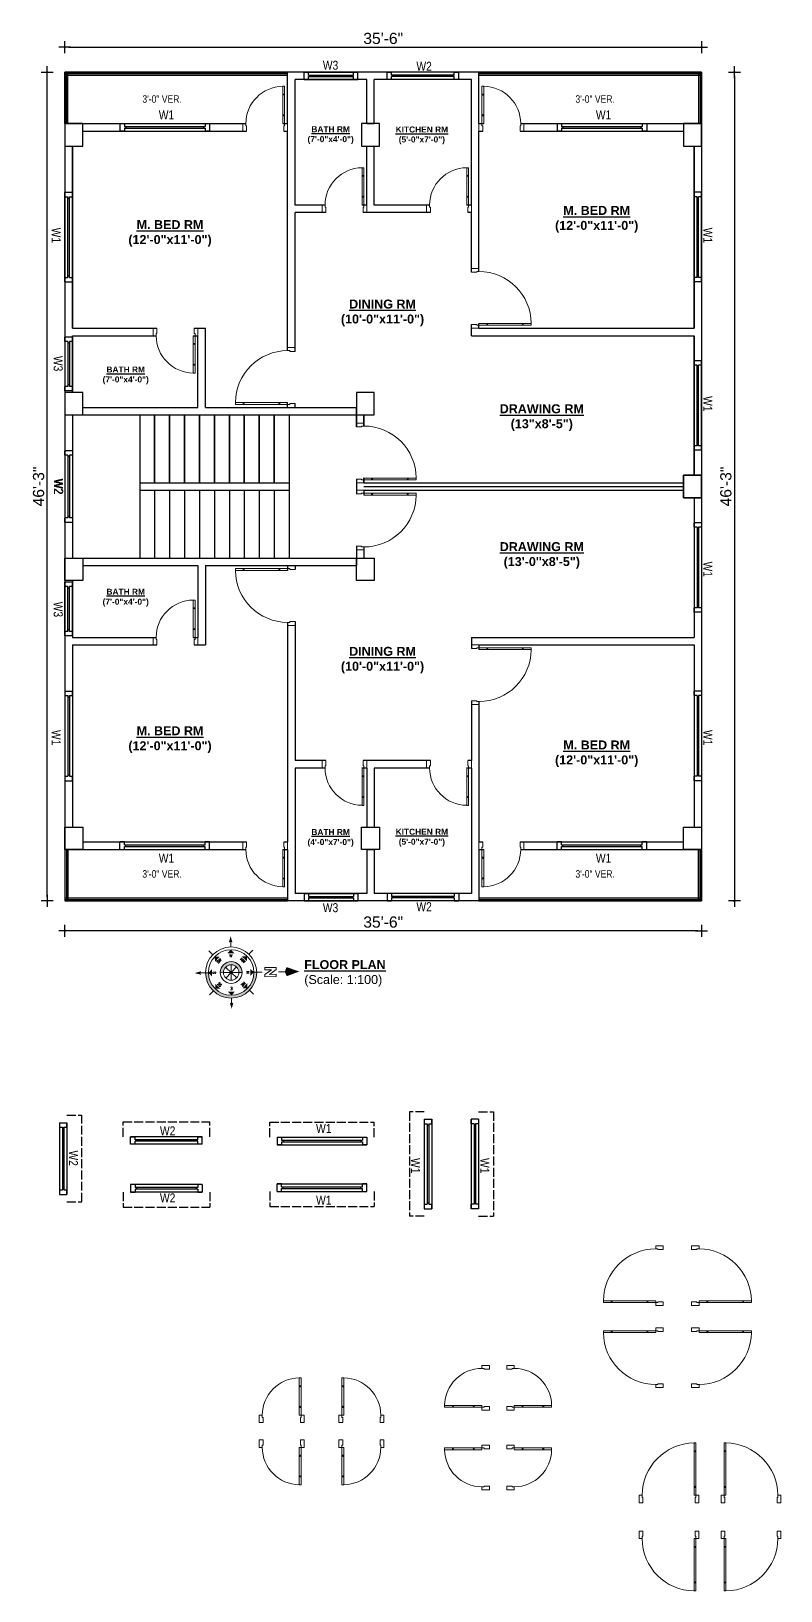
# Model space of a CAD drawing. Header units: inches. Extents: x -4010 to 65129, y -40138 to -1318.
# Drawn here: x 45072 to 45574, y -36906 to -35862 of the extents above; entities that cross this region are included whole.
import ezdxf
from ezdxf.enums import TextEntityAlignment as Align

# ---------------------------------------------------------------- set-up
doc = ezdxf.new("R2010")
doc.units = ezdxf.units.IN
doc.header["$MEASUREMENT"] = 0
doc.header["$PDMODE"] = 99
doc.linetypes.add('ACAD_ISO02W100', pattern=[15, 12, -3])
for name, color, linetype, lineweight in [('1-FOUNDATION DIM', 31, 'Continuous', 5), ('DIM', 7, 'Continuous', 15), ('door', 132, 'Continuous', 15)]:
    doc.layers.add(name, color=color, linetype=linetype, lineweight=lineweight)
for name, color, linetype in [('Brick wall', 3, 'Continuous'), ('RCC', 6, 'Continuous'), ('Rod', 1, 'Continuous'), ('SUN LIGHT', 8, 'ACAD_ISO02W100'), ('TEX', 7, 'Continuous'), ('wall', 3, 'Continuous'), ('WINDOOR', 7, 'Continuous')]:
    doc.layers.add(name, color=color, linetype=linetype)
doc.styles.add('ARIAL', font='arial.ttf')
doc.styles.add('ROMANS', font='romans')
doc.styles.get("Standard").update_dxf_attribs({"font": 'ARIALN.TTF'})
doc.dimstyles.new('3-8', dxfattribs={"dimscale": 1.25, "dimtxt": 6, "dimasz": 2, "dimexe": 0.18, "dimexo": 6, "dimgap": 0, "dimtad": 0, "dimdec": 0, "dimzin": 3, "dimdsep": 46, "dimlunit": 3, "dimtxsty": 'ARIAL', "dimblk": 'DD', "dimcen": 1, "dimse1": 1, "dimse2": 1, "dimclrd": 256, "dimclrt": 256, "dimadec": 0, "dimazin": 0, "dimtfac": 0.5, "dimtdec": 0, "dimtmove": 2, "dimatfit": 0, "dimfxl": 0.18, "dimtvp": 0.75, "dimfrac": 1, "dimtolj": 1, "dimtzin": 0, "dimarcsym": 0})

# ---------------------------------------------------------------- blocks, each defined once
blk = doc.blocks.new('A$C779854B7')
at = {"layer": 'RCC'}
for p, q in [((0, 15), (12, 15)), ((0, 0), (0, 15)), ((12, 15), (12, 0)), ((12, 0), (0, 0))]:
    blk.add_line(p, q, dxfattribs=at)
blk = doc.blocks.new('W-1')
at = {"layer": 'WINDOOR'}
for p, q in [((-60, 0), (-60, -5)), ((-60, 0), (-57, 0)), ((-60, 0), (0, 0)), ((-57, 0), (-57, -2)), ((-3, 0), (-3, -2)), ((0, 0), (0, -5)), ((-57, -5), (-60, -5)), ((-60, -5), (0, -5)), ((-57, -2), (-3, -2)), ((-57, -3), (-57, -5)), ((-57, -3), (-3, -3)), ((-56, -2), (-56, -3)), ((-4, -2), (-4, -3)), ((-3, -3), (-3, -5)), ((0, -5), (-3, -5))]:
    blk.add_line(p, q, dxfattribs=at)
blk = doc.blocks.new("Windoo 4'")
at = {"layer": 'WINDOOR'}
for p, q in [((24, 5), (-24, 5)), ((-24, 5), (-24, 0)), ((24, 0), (-24, 0)), ((-24, 0), (-21, 0)), ((-21, 5), (-21, 3)), ((21, 3), (-21, 3)), ((21, 2), (-21, 2)), ((-21, 2), (-21, 0)), ((-20, 3), (-20, 2)), ((20, 3), (20, 2)), ((24, 5), (21, 5)), ((21, 5), (21, 3)), ((21, 2), (21, 0)), ((21, 0), (24, 0)), ((24, 5), (24, 0))]:
    blk.add_line(p, q, dxfattribs=at)
blk = doc.blocks.new('D40')
at = {"layer": 'door'}
for p, q in [((2, 5), (2, 40)), ((3.2, 40), (2, 40)), ((2.4, 34), (2, 34)), ((2.4, 34), (2.4, 34.7)), ((2.9, 34.7), (2.4, 34.7)), ((2.9, 34), (2.9, 34.7)), ((3.2, 34), (2.9, 34)), ((3.2, 5), (3.2, 40)), ((2, 11), (2.4, 11)), ((2.4, 10.2), (2.4, 11)), ((2.9, 10.2), (2.9, 11)), ((2.9, 11), (3.2, 11)), ((0, 0), (0, 5)), ((0, 5), (2, 5)), ((2.5, 0), (0, 0)), ((2, 5), (2, 3.5)), ((2, 5), (3.2, 5)), ((2, 3.5), (2.5, 3.5)), ((2.4, 10.2), (2.9, 10.2)), ((2.5, 3.5), (2.5, 0)), ((38, 3.5), (37.5, 3.5)), ((37.5, 3.5), (37.5, 0)), ((37.5, 0), (40, 0)), ((40, 5), (38, 5)), ((38, 5), (38, 3.5)), ((40, 0), (40, 5))]:
    blk.add_line(p, q, dxfattribs=at)
blk.add_arc((2.9, 4.9), 35.1, 0.2318, 89.393, dxfattribs=at)
blk = doc.blocks.new('D30')
at = {"layer": 'door'}
for p, q in [((2, 5), (2, 30)), ((3.2, 30), (2, 30)), ((2.4, 24), (2, 24)), ((2.4, 24), (2.4, 24.7)), ((2.9, 24.7), (2.4, 24.7)), ((2.9, 24), (2.9, 24.7)), ((3.2, 24), (2.9, 24)), ((3.2, 5), (3.2, 30)), ((2, 11), (2.4, 11)), ((2.4, 10.2), (2.4, 11)), ((2.9, 10.2), (2.9, 11)), ((2.9, 11), (3.2, 11)), ((0, 0), (0, 5)), ((0, 5), (2, 5)), ((2.5, 0), (0, 0)), ((2, 5), (2, 3.5)), ((2, 5), (3.2, 5)), ((2, 3.5), (2.5, 3.5)), ((2.4, 10.2), (2.9, 10.2)), ((2.5, 3.5), (2.5, 0)), ((28, 3.5), (27.5, 3.5)), ((27.5, 3.5), (27.5, 0)), ((27.5, 0), (30, 0)), ((30, 5), (28, 5)), ((28, 5), (28, 3.5)), ((30, 0), (30, 5))]:
    blk.add_line(p, q, dxfattribs=at)
blk.add_arc((2.9, 4.9), 25.1, 0.3204, 89.1727, dxfattribs=at)
blk = doc.blocks.new('W-3FT')
at = {"layer": 'WINDOOR'}
for p, q in [((-36, 0), (-36, -5)), ((-36, 0), (-33, 0)), ((-36, 0), (0, 0)), ((-33, 0), (-33, -2)), ((-3, 0), (-3, -2)), ((0, 0), (0, -5)), ((-33, -5), (-36, -5)), ((-36, -5), (0, -5)), ((-33, -2), (-3, -2)), ((-33, -3), (-33, -5)), ((-33, -3), (-3, -3)), ((-32, -2), (-32, -3)), ((-4, -2), (-4, -3)), ((-3, -3), (-3, -5)), ((0, -5), (-3, -5))]:
    blk.add_line(p, q, dxfattribs=at)
blk = doc.blocks.new('DD')
for p, q in [((-1.6, 0), (1.6, 0)), ((0, 1.6), (0, -1.6))]:
    blk.add_line(p, q)
at = {"const_width": 0.3}
blk.add_lwpolyline([(-0.15, 0, 1), (0.15, 0, 1)], format="xyb", close=True, dxfattribs=at)
blk = doc.blocks.new('*D1200')
at = {"layer": 'Defpoints', "color": 0}
for p in [(45520.5, -35889), (45520.5, -36444), (45542.5, -36444)]:
    blk.add_point(p, dxfattribs=at)
at = {"layer": 'wall', "lineweight": -2}
blk.add_line((45542.5, -35891.5), (45542.5, -36441.5), dxfattribs=at)
at = {"layer": 'wall', "lineweight": -2, "xscale": 2.5, "yscale": 2.5, "zscale": 2.5}
for p, rotation in [((45542.5, -35889), 90), ((45542.5, -36444), 270)]:
    blk.add_blockref('DD', p, dxfattribs=dict(at, rotation=rotation))
at = {"layer": 'wall', "insert": (45536.8, -36166.5), "char_height": 7.5, "attachment_point": 5, "rotation": 90, "style": 'ARIAL'}
blk.add_mtext('\\A1;46\'-3"', dxfattribs=at)
blk = doc.blocks.new('*D1201')
at = {"layer": 'Defpoints', "color": 0}
for p in [(45094.5, -36444), (45520.5, -36444), (45094.5, -36464)]:
    blk.add_point(p, dxfattribs=at)
at = {"layer": 'wall', "lineweight": -2}
blk.add_line((45518, -36464), (45097, -36464), dxfattribs=at)
at = {"layer": 'wall', "lineweight": -2, "xscale": 2.5, "yscale": 2.5, "zscale": 2.5, "rotation": 180}
blk.add_blockref('DD', (45094.5, -36464), dxfattribs=at)
at = {"layer": 'wall', "lineweight": -2, "xscale": 2.5, "yscale": 2.5, "zscale": 2.5}
blk.add_blockref('DD', (45520.5, -36464), dxfattribs=at)
at = {"layer": 'wall', "insert": (45307.5, -36458.2), "char_height": 7.5, "attachment_point": 5, "style": 'ARIAL'}
blk.add_mtext('\\A1;35\'-6"', dxfattribs=at)
blk = doc.blocks.new('*D1202')
at = {"layer": 'Defpoints', "color": 0}
for p in [(45082.6, -35889), (45094.5, -35889), (45094.5, -36444)]:
    blk.add_point(p, dxfattribs=at)
at = {"layer": 'wall', "lineweight": -2}
blk.add_line((45082.6, -36441.5), (45082.6, -35891.5), dxfattribs=at)
at = {"layer": 'wall', "lineweight": -2, "xscale": 2.5, "yscale": 2.5, "zscale": 2.5}
for p, rotation in [((45082.6, -35889), 90), ((45082.6, -36444), 270)]:
    blk.add_blockref('DD', p, dxfattribs=dict(at, rotation=rotation))
at = {"layer": 'wall', "insert": (45076.9, -36166.5), "char_height": 7.5, "attachment_point": 5, "rotation": 90, "style": 'ARIAL'}
blk.add_mtext('\\A1;46\'-3"', dxfattribs=at)
blk = doc.blocks.new('*D1203')
at = {"layer": 'Defpoints', "color": 0}
for p in [(45520.5, -35872.3), (45094.5, -35889), (45520.5, -35889)]:
    blk.add_point(p, dxfattribs=at)
at = {"layer": 'wall', "lineweight": -2}
blk.add_line((45097, -35872.3), (45518, -35872.3), dxfattribs=at)
at = {"layer": 'wall', "lineweight": -2, "xscale": 2.5, "yscale": 2.5, "zscale": 2.5, "rotation": 180}
blk.add_blockref('DD', (45094.5, -35872.3), dxfattribs=at)
at = {"layer": 'wall', "lineweight": -2, "xscale": 2.5, "yscale": 2.5, "zscale": 2.5}
blk.add_blockref('DD', (45520.5, -35872.3), dxfattribs=at)
at = {"layer": 'wall', "insert": (45307.5, -35866.5), "char_height": 7.5, "attachment_point": 5, "style": 'ARIAL'}
blk.add_mtext('\\A1;35\'-6"', dxfattribs=at)
blk = doc.blocks.new('Anno_North_J_Metric')
at = {"linetype": 'ByBlock', "lineweight": -2}
h = blk.add_hatch(color=0, dxfattribs=at)
h.paths.add_polyline_path([(-4.17, 0), (-4.68, 0, 1), (4.68, 0), (4.17, 0, -1)])
h.paths.add_polyline_path([(1.41, 0), (2, 0, 1), (-2, 0), (-1.41, 0, -1)])
at = {"color": 0, "linetype": 'ByBlock', "lineweight": -2}
for p, q in [((-3.31, 3.31), (-4.01, 4.01)), ((0, 4.68), (0, 5.67)), ((3.31, 3.31), (4.01, 4.01)), ((-4.68, 0), (-5.67, 0)), ((-4.68, 0), (-4.17, 0)), ((-1.41, 0), (-2, 0)), ((-1.41, 0), (1.41, 0)), ((1.41, 0), (-1.41, 0)), ((-1, 1), (1, -1)), ((-1, -1), (1, 1)), ((1, -1), (-1, 1)), ((1, 1), (-1, -1)), ((0, 1.41), (0, -1.41)), ((0, -1.41), (0, 1.41)), ((1.41, 0), (2, 0)), ((4.68, 0), (4.17, 0)), ((4.68, 0), (5.67, 0)), ((6.17, 0.4), (6.17, 0.82)), ((6.17, 0.82), (8.27, 0.82)), ((7.43, 0.4), (6.17, 0.4)), ((6.17, -0.44), (7.43, 0.4)), ((8.27, 0.4), (7.01, -0.44)), ((8.27, 0.82), (8.27, 0.4)), ((8.67, 0), (9.83, 0)), ((6.17, -0.86), (6.17, -0.44)), ((8.27, -0.86), (6.17, -0.86)), ((7.01, -0.44), (8.27, -0.44)), ((8.27, -0.44), (8.27, -0.86)), ((-3.31, -3.31), (-4.01, -4.01)), ((0, -4.68), (0, -5.67)), ((3.31, -3.31), (4.01, -4.01))]:
    blk.add_line(p, q, dxfattribs=at)
for radius in [4.68, 4.17, 2, 1.41]:
    blk.add_circle((0, 0), radius, dxfattribs=at)
for points in [[(-0.33, 5.5), (0, 5.67), (0, 6.67)], [(0, 6.67), (0.33, 5.5), (0, 5.67)], [(-2.95, 2.95), (-2, 2.95), (-2.95, 2)], [(0, 4.17), (0.67, 3.5), (-0.67, 3.5)], [(2.95, 2.95), (2.95, 2), (2, 2.95)], [(-6.67, 0), (-5.5, 0.33), (-5.67, 0)], [(-5.5, -0.33), (-5.67, 0), (-6.67, 0)], [(-4.17, 0), (-3.5, 0.67), (-3.5, -0.67)], [(4.17, 0), (3.5, -0.67), (3.5, 0.67)], [(12.5, 0), (10.17, 0.83), (9.83, 0)], [(9.83, 0), (10.17, -0.83), (12.5, 0)], [(-2.95, -2.95), (-2.95, -2), (-2, -2.95)], [(2.95, -2.95), (2, -2.95), (2.95, -2)], [(0, -4.17), (-0.67, -3.5), (0.67, -3.5)], [(0, -6.67), (-0.33, -5.5), (0, -5.67)], [(0.33, -5.5), (0, -5.67), (0, -6.67)]]:
    blk.add_solid(points, dxfattribs=at)
at = {"color": 0, "linetype": 'ByBlock', "lineweight": -2, "style": 'ROMANS'}
blk.add_text('W', height=0.5, dxfattribs=at).set_placement((0, 2.83), align=Align.CENTER)
for s, rotation, p in [('S', 270, (-3.33, 0)), ('SW', 45, (-2, 2)), ('NW', 315, (2, 2)), ('N', 270, (2.83, 0)), ('SE', 135, (-2, -2)), ('E', 180, (0, -2.67)), ('NE', 225, (2, -2))]:
    blk.add_text(s, height=0.5, rotation=rotation, dxfattribs=at).set_placement(p, align=Align.CENTER)

msp = doc.modelspace()

# ---------------------------------------------------------------- linework, layer by layer
at = {"layer": 'RCC'}
for p, q in [((45296.545, -35923.513), (45301.545, -35923.513)), ((45144.545, -36164.013), (45244.545, -36164.013)), ((45144.545, -36164.013), (45244.545, -36164.013)), ((45144.545, -36169.013), (45244.545, -36169.013)), ((45144.545, -36169.013), (45244.545, -36169.013)), ((45296.545, -36409.513), (45301.545, -36409.513))]:
    msp.add_line(p, q, dxfattribs=at)
at = {"layer": 'Rod'}
for p, q in [((45094.545, -35889.021), (45094.545, -36444.005)), ((45520.545, -35889.021), (45094.545, -35889.021)), ((45520.545, -35889.021), (45094.545, -35889.021)), ((45243.545, -35923.513), (45243.545, -35889.021)), ((45248.545, -35978.021), (45248.545, -35894.021)), ((45296.545, -35894.021), (45248.545, -35894.021)), ((45296.545, -35894.021), (45248.545, -35894.021)), ((45296.545, -35923.513), (45296.545, -35894.021)), ((45301.545, -35923.513), (45301.545, -35894.021)), ((45366.545, -35894.021), (45301.545, -35894.021)), ((45366.545, -35894.021), (45301.545, -35894.021)), ((45366.545, -35978.021), (45366.545, -35894.021)), ((45371.545, -35923.513), (45371.545, -35889.021)), ((45520.545, -35889.021), (45520.545, -36444.005)), ((45094.545, -35923.513), (45215.545, -35923.513)), ((45240.295, -35923.513), (45243.545, -35923.513)), ((45371.545, -35923.513), (45374.795, -35923.513)), ((45399.545, -35923.513), (45520.545, -35923.513)), ((45106.545, -35928.513), (45216.045, -35928.513)), ((45241.045, -35928.513), (45243.545, -35928.513)), ((45243.545, -36065.513), (45243.545, -35928.513)), ((45371.545, -36022.513), (45371.545, -35928.513)), ((45371.545, -35928.513), (45374.045, -35928.513)), ((45399.045, -35928.513), (45508.545, -35928.513)), ((45099.545, -35938.513), (45099.545, -36060.513)), ((45099.545, -36060.513), (45099.545, -35938.513)), ((45296.545, -35978.021), (45296.545, -35938.513)), ((45301.545, -35978.021), (45301.545, -35938.513)), ((45515.545, -35938.513), (45515.545, -36060.513)), ((45515.545, -36060.513), (45515.545, -35938.513)), ((45268.545, -35978.021), (45248.545, -35978.021)), ((45296.545, -35978.021), (45293.295, -35978.021)), ((45338.545, -35978.021), (45301.545, -35978.021)), ((45366.545, -35978.021), (45363.295, -35978.021)), ((45248.545, -36073.513), (45248.545, -35983.021)), ((45269.045, -35983.021), (45248.545, -35983.021)), ((45339.045, -35983.021), (45294.045, -35983.021)), ((45366.545, -35983.021), (45364.045, -35983.021)), ((45366.545, -36023.013), (45366.545, -35983.021)), ((45099.545, -36060.513), (45156.045, -36060.513)), ((45181.045, -36060.513), (45188.545, -36060.513)), ((45188.545, -36113.513), (45188.545, -36060.513)), ((45243.545, -36060.513), (45243.545, -36057.263)), ((45248.545, -36076.013), (45248.545, -36058.013)), ((45366.545, -36065.513), (45366.545, -36058.013)), ((45371.545, -36060.513), (45371.545, -36057.263)), ((45371.545, -36060.513), (45515.545, -36060.513)), ((45099.545, -36103.513), (45099.545, -36065.513)), ((45099.545, -36065.513), (45155.545, -36065.513)), ((45099.545, -36065.513), (45099.545, -36103.513)), ((45180.295, -36065.513), (45183.545, -36065.513)), ((45183.545, -36113.513), (45183.545, -36065.513)), ((45243.545, -36075.513), (45243.545, -36065.513)), ((45366.545, -36065.513), (45515.545, -36065.513)), ((45515.545, -36159.013), (45515.545, -36065.513)), ((45515.545, -36065.513), (45515.545, -36159.013)), ((45106.545, -36113.513), (45183.545, -36113.513)), ((45106.545, -36113.513), (45183.545, -36113.513)), ((45188.545, -36113.513), (45289.545, -36113.513)), ((45188.545, -36113.513), (45289.545, -36113.513)), ((45243.545, -36113.513), (45243.545, -36110.263)), ((45248.545, -36113.513), (45248.545, -36111.013)), ((45289.545, -36126.513), (45289.545, -36113.513)), ((45094.545, -36118.513), (45294.545, -36118.513)), ((45099.545, -36118.513), (45289.545, -36118.513)), ((45099.545, -36118.513), (45099.545, -36214.513)), ((45144.545, -36118.513), (45144.545, -36214.513)), ((45154.545, -36118.513), (45154.545, -36164.013)), ((45154.545, -36164.013), (45154.545, -36118.513)), ((45164.545, -36118.513), (45164.545, -36164.013)), ((45164.545, -36164.013), (45164.545, -36118.513)), ((45174.545, -36118.513), (45174.545, -36164.013)), ((45174.545, -36164.013), (45174.545, -36118.513)), ((45184.545, -36118.513), (45184.545, -36164.013)), ((45184.545, -36164.013), (45184.545, -36118.513)), ((45194.545, -36118.513), (45194.545, -36164.013)), ((45194.545, -36164.013), (45194.545, -36118.513)), ((45204.545, -36118.513), (45204.545, -36164.013)), ((45204.545, -36164.013), (45204.545, -36118.513)), ((45214.545, -36118.513), (45214.545, -36164.013)), ((45214.545, -36164.013), (45214.545, -36118.513)), ((45224.545, -36118.513), (45224.545, -36164.013)), ((45224.545, -36164.013), (45224.545, -36118.513)), ((45234.545, -36118.513), (45234.545, -36164.013)), ((45234.545, -36164.013), (45234.545, -36118.513)), ((45244.545, -36118.513), (45244.545, -36214.513)), ((45289.545, -36118.513), (45289.545, -36126.513)), ((45294.545, -36118.513), (45294.545, -36126.013)), ((45294.545, -36126.013), (45294.545, -36118.513)), ((45289.545, -36161.513), (45289.545, -36171.513)), ((45294.545, -36164.013), (45294.545, -36160.763)), ((45294.545, -36160.763), (45294.545, -36164.013)), ((45294.545, -36164.013), (45508.545, -36164.013)), ((45294.545, -36164.013), (45508.545, -36164.013)), ((45154.545, -36169.013), (45154.545, -36214.513)), ((45164.545, -36169.013), (45164.545, -36214.513)), ((45174.545, -36169.013), (45174.545, -36214.513)), ((45184.545, -36169.013), (45184.545, -36214.513)), ((45194.545, -36169.013), (45194.545, -36214.513)), ((45204.545, -36169.013), (45204.545, -36214.513)), ((45214.545, -36169.013), (45214.545, -36214.513)), ((45224.545, -36169.013), (45224.545, -36214.513)), ((45234.545, -36169.013), (45234.545, -36214.513)), ((45294.545, -36166.513), (45508.545, -36166.513)), ((45294.545, -36169.013), (45508.545, -36169.013)), ((45294.545, -36169.013), (45294.545, -36172.263)), ((45294.545, -36169.013), (45508.545, -36169.013)), ((45515.545, -36174.013), (45515.545, -36267.513)), ((45289.545, -36206.513), (45289.545, -36219.513)), ((45294.545, -36207.013), (45294.545, -36214.513)), ((45094.545, -36214.513), (45294.545, -36214.513)), ((45106.545, -36219.513), (45183.545, -36219.513)), ((45183.545, -36219.513), (45183.545, -36267.513)), ((45188.545, -36219.513), (45188.545, -36272.513)), ((45188.545, -36219.513), (45289.545, -36219.513)), ((45243.545, -36219.513), (45243.545, -36222.763)), ((45248.545, -36219.513), (45248.545, -36222.013)), ((45099.545, -36229.513), (45099.545, -36267.513)), ((45243.545, -36257.513), (45243.545, -36267.513)), ((45248.545, -36257.013), (45248.545, -36275.013)), ((45248.545, -36259.513), (45248.545, -36350.005)), ((45099.545, -36267.513), (45155.545, -36267.513)), ((45180.295, -36267.513), (45183.545, -36267.513)), ((45243.545, -36267.513), (45243.545, -36404.513)), ((45366.545, -36267.513), (45515.545, -36267.513)), ((45366.545, -36267.513), (45366.545, -36275.013)), ((45099.545, -36272.513), (45156.045, -36272.513)), ((45099.545, -36272.513), (45099.545, -36394.513)), ((45181.045, -36272.513), (45188.545, -36272.513)), ((45243.545, -36272.513), (45243.545, -36275.763)), ((45371.545, -36272.513), (45515.545, -36272.513)), ((45371.545, -36272.513), (45371.545, -36275.763)), ((45515.545, -36272.513), (45515.545, -36394.513)), ((45366.545, -36310.013), (45366.545, -36350.005)), ((45371.545, -36310.513), (45371.545, -36404.513)), ((45269.045, -36350.005), (45248.545, -36350.005)), ((45339.045, -36350.005), (45294.045, -36350.005)), ((45366.545, -36350.005), (45364.045, -36350.005)), ((45248.545, -36355.005), (45248.545, -36439.005)), ((45268.545, -36355.005), (45248.545, -36355.005)), ((45296.545, -36355.005), (45293.295, -36355.005)), ((45296.545, -36355.005), (45296.545, -36394.513)), ((45301.545, -36355.005), (45301.545, -36394.513)), ((45338.545, -36355.005), (45301.545, -36355.005)), ((45366.545, -36355.005), (45363.295, -36355.005)), ((45366.545, -36355.005), (45366.545, -36439.005)), ((45106.545, -36404.513), (45216.045, -36404.513)), ((45241.045, -36404.513), (45243.545, -36404.513)), ((45371.545, -36404.513), (45374.045, -36404.513)), ((45399.045, -36404.513), (45508.545, -36404.513)), ((45094.545, -36409.513), (45215.545, -36409.513)), ((45240.295, -36409.513), (45243.545, -36409.513)), ((45243.545, -36409.513), (45243.545, -36444.005)), ((45296.545, -36409.513), (45296.545, -36439.005)), ((45301.545, -36409.513), (45301.545, -36439.005)), ((45371.545, -36409.513), (45374.795, -36409.513)), ((45371.545, -36409.513), (45371.545, -36444.005)), ((45399.545, -36409.513), (45520.545, -36409.513)), ((45520.545, -36444.005), (45094.545, -36444.005)), ((45296.545, -36439.005), (45248.545, -36439.005)), ((45366.545, -36439.005), (45301.545, -36439.005))]:
    msp.add_line(p, q, dxfattribs=at)
at = {"layer": 'SUN LIGHT', "linetype": 'ACAD_ISO02W100', "ltscale": 0.5}
for p, q in [((45095.809, -36587.514), (45105.809, -36587.514)), ((45105.809, -36645.514), (45105.809, -36587.514)), ((45133.436, -36601.956), (45133.436, -36591.956)), ((45133.436, -36591.956), (45191.436, -36591.956)), ((45191.436, -36601.956), (45191.436, -36591.956)), ((45231.533, -36602.254), (45231.533, -36592.254)), ((45231.533, -36592.254), (45301.533, -36592.254)), ((45301.533, -36602.254), (45301.533, -36592.254)), ((45334.989, -36585.169), (45324.989, -36585.169)), ((45324.989, -36585.169), (45324.989, -36655.169)), ((45371.283, -36585.169), (45381.283, -36585.169)), ((45381.283, -36585.169), (45381.283, -36655.169)), ((45095.809, -36645.514), (45105.809, -36645.514)), ((45133.436, -36638.982), (45133.436, -36648.982)), ((45191.436, -36638.982), (45191.436, -36648.982)), ((45231.533, -36638.548), (45231.533, -36648.548)), ((45301.533, -36638.548), (45301.533, -36648.548)), ((45133.436, -36648.982), (45191.436, -36648.982)), ((45231.533, -36648.548), (45301.533, -36648.548)), ((45334.989, -36655.169), (45324.989, -36655.169)), ((45371.283, -36655.169), (45381.283, -36655.169))]:
    msp.add_line(p, q, dxfattribs=at)
at = {"layer": 'wall'}
for p, q in [((45094.545, -35923.513), (45094.545, -35889.021)), ((45094.545, -35889.021), (45243.545, -35889.021)), ((45094.545, -35890.021), (45243.545, -35890.021)), ((45094.545, -35891.021), (45243.545, -35891.021)), ((45095.545, -35923.513), (45095.545, -35889.021)), ((45096.545, -35923.513), (45096.545, -35889.021)), ((45371.545, -35889.021), (45520.545, -35889.021)), ((45371.545, -35890.021), (45520.545, -35890.021)), ((45371.545, -35891.021), (45520.545, -35891.021)), ((45518.545, -35889.021), (45518.545, -35923.513)), ((45519.545, -35889.021), (45519.545, -35923.513)), ((45520.545, -35889.021), (45520.545, -35923.513)), ((45094.545, -36409.513), (45094.545, -36444.005)), ((45095.545, -36409.513), (45095.545, -36444.005)), ((45096.545, -36409.513), (45096.545, -36444.005)), ((45518.545, -36444.005), (45518.545, -36409.513)), ((45519.545, -36444.005), (45519.545, -36409.513)), ((45520.545, -36444.005), (45520.545, -36409.513)), ((45094.545, -36442.005), (45243.545, -36442.005)), ((45094.545, -36443.005), (45243.545, -36443.005)), ((45094.545, -36444.005), (45243.545, -36444.005)), ((45371.545, -36442.005), (45520.545, -36442.005)), ((45371.545, -36443.005), (45520.545, -36443.005)), ((45371.545, -36444.005), (45520.545, -36444.005))]:
    msp.add_line(p, q, dxfattribs=at)

# ---------------------------------------------------------------- block references
at = {"layer": '1-FOUNDATION DIM', "xscale": -1}
for name, p in [('D30', (45243.545, -35928.513)), ('D30', (45296.545, -35983.021)), ('D30', (45366.545, -35983.021)), ('D30', (45183.545, -36272.513)), ('D30', (45254.561, -36793.354)), ('D40', (45518.731, -36846.989))]:
    msp.add_blockref(name, p, dxfattribs=at)
at = {"layer": '1-FOUNDATION DIM'}
for name, p in [('D30', (45371.545, -35928.513)), ('D30', (45277.89, -36793.354)), ('D40', (45533.537, -36846.989))]:
    msp.add_blockref(name, p, dxfattribs=at)
at = {"layer": '1-FOUNDATION DIM', "xscale": -1}
for name, p, rotation in [('D40', (45366.545, -36060.513), 270), ('D40', (45289.545, -36164.013), 270), ('D40', (45248.545, -36219.513), 90), ('D30', (45371.545, -36404.513), 180), ('D40', (45513.846, -36715.03), 270), ('D40', (45494.836, -36729.836), 90), ('D30', (45390.185, -36785.02), 270), ('D30', (45277.89, -36804.958), 180), ('D30', (45378.582, -36808.349), 90), ('D40', (45533.537, -36865.999), 180)]:
    msp.add_blockref(name, p, dxfattribs=dict(at, rotation=rotation))
at = {"layer": '1-FOUNDATION DIM'}
for name, p, rotation in [('D30', (45183.545, -36060.513), 180), ('D40', (45248.545, -36113.513), 90), ('D40', (45289.545, -36169.013), 270), ('D40', (45366.545, -36272.513), 270), ('D30', (45296.545, -36350.005), 180), ('D30', (45366.545, -36350.005), 180), ('D30', (45243.545, -36404.513), 180), ('D40', (45494.836, -36715.03), 90), ('D40', (45513.846, -36729.836), 270), ('D30', (45378.582, -36785.02), 90), ('D30', (45254.561, -36804.958), 180), ('D30', (45390.185, -36808.349), 270), ('D40', (45518.731, -36865.999), 180)]:
    msp.add_blockref(name, p, dxfattribs=dict(at, rotation=rotation))
at = {"layer": 'Brick wall', "xscale": -1}
for name, p, rotation in [('W-3FT', (45290.545, -35894.021), 180), ("Windoo 4'", (45334.045, -35889.021), 180), ("Windoo 4'", (45094.545, -36166.513), 270), ('W-3FT', (45099.545, -36230.513), 270), ("Windoo 4'", (45162.436, -36601.956), 180)]:
    msp.add_blockref(name, p, dxfattribs=dict(at, rotation=rotation))
at = {"layer": 'Brick wall'}
for name, p, rotation in [('W-3FT', (45099.545, -36102.513), 270), ("Windoo 4'", (45095.809, -36616.514), 90)]:
    msp.add_blockref(name, p, dxfattribs=dict(at, rotation=rotation))
for name, p in [('W-3FT', (45290.545, -36439.005)), ("Windoo 4'", (45334.045, -36444.005)), ("Windoo 4'", (45162.436, -36638.982))]:
    msp.add_blockref(name, p, dxfattribs=at)
at = {"layer": 'DIM', "ltscale": 500000, "xscale": 3.651035833295282, "yscale": 3.651035833288915, "zscale": 3.651035846891474, "rotation": 0.8671012841935241}
msp.add_blockref('Anno_North_J_Metric', (45205.727, -36491.952), dxfattribs=at)
at = {"layer": 'RCC', "xscale": -1, "rotation": 180}
for p in [(45094.545, -35923.513), (45293.045, -35923.513), (45508.545, -35923.513), (45094.545, -36103.513), (45289.545, -36103.513), (45508.545, -36159.013)]:
    msp.add_blockref('A$C779854B7', p, dxfattribs=at)
at = {"layer": 'RCC'}
for p in [(45508.545, -36174.013), (45094.545, -36229.513), (45289.545, -36229.513), (45094.545, -36409.513), (45293.045, -36409.513), (45508.545, -36409.513)]:
    msp.add_blockref('A$C779854B7', p, dxfattribs=at)
at = {"layer": 'WINDOOR', "ltscale": 10}
for p in [(45191.295, -35923.513), (45483.795, -35923.513), (45296.533, -36602.254)]:
    msp.add_blockref('W-1', p, dxfattribs=at)
for p, rotation in [((45094.545, -35969.513), 90), ((45520.545, -36250.763), 270), ((45520.545, -36363.513), 270), ((45371.283, -36650.169), 270)]:
    msp.add_blockref('W-1', p, dxfattribs=dict(at, rotation=rotation))
at = {"layer": 'WINDOOR', "ltscale": 10, "xscale": -1}
for p, rotation in [((45520.545, -35969.513), 270), ((45520.545, -36082.263), 270), ((45094.545, -36363.513), 90), ((45191.295, -36409.513), 180), ((45483.795, -36409.513), 180), ((45334.989, -36650.169), 90), ((45296.533, -36638.548), 180)]:
    msp.add_blockref('W-1', p, dxfattribs=dict(at, rotation=rotation))

# ---------------------------------------------------------------- texts
at = {"layer": 'TEX', "linetype": 'ByBlock'}
for s, insert, char_height, width, attachment_point in [('W3', (45267.089, -35887.494), 6, 18.77154, 7), ('W2', (45329.7, -35888.124), 6, 18.77154, 7), ('3\'-0" VER.', (45159.517, -35904.529), 5, 75.17356, 2), ('3\'-0" VER.', (45449.32, -35904.529), 5, 75.17356, 2), ('{\\fArial Narrow|b0|i0|c0|p34;W1}', (45157.306, -35914.662), 6, 18.77154, 1), ('{\\fArial Narrow|b0|i0|c0|p34;W1}', (45449.806, -35914.662), 6, 18.77154, 1), ('{\\fArial Narrow|b0|i0|c0|p34;W1}', (45157.306, -36418.364), 6, 18.77154, 7), ('{\\fArial Narrow|b0|i0|c0|p34;W1}', (45449.806, -36418.364), 6, 18.77154, 7), ('3\'-0" VER.', (45159.517, -36428.496), 5, 75.17356, 8), ('3\'-0" VER.', (45449.32, -36428.496), 5, 75.17356, 8), ('W3', (45267.089, -36445.532), 6, 18.77154, 1), ('W2', (45329.7, -36444.902), 6, 18.77154, 1), ('{\\fArial Narrow|b0|i0|c0|p34;W1}', (45262.544, -36593.403), 6, 18.77154, 1), ('W2', (45158.091, -36594.981), 6, 18.77154, 1), ('W2', (45158.091, -36639.88), 6, 18.77154, 1), ('{\\fArial Narrow|b0|i0|c0|p34;W1}', (45262.544, -36647.399), 6, 18.77154, 7)]:
    msp.add_mtext(s, dxfattribs=dict(at, insert=insert, char_height=char_height, width=width, attachment_point=attachment_point))
at = {"layer": 'TEX'}
for s, insert, char_height, width, attachment_point in [('{\\fArial|b1|i0|c0|p34;\\LBATH RM\\P\\l(7\'-0"x4\'-0")}', (45272.307, -35931.175), 4, 86.60934, 5), ('{\\fArial|b1|i0|c0|p34;\\LKITCHEN RM\\P\\l(5\'-0"x7\'-0")}', (45333.35, -35931.377), 4, 86.60934, 5), ('{\\fArial|b1|i0|c0|p34;\\LM. BED RM \\P\\l(12\'-0"x11\'-0")}', (45164.826, -35997.037), 6, 86.60934, 5), ('{\\fArial|b1|i0|c0|p34;\\LM. BED RM \\P\\l(12\'-0"x11\'-0")}', (45450.337, -35987.557), 6, 86.60934, 5), ('{\\fArial|b1|i0|c0|p34;\\LDINING RM\\P\\l(10\'-0"x11\'-0")}', (45307.036, -36050.241), 6, 77.58745, 5), ('{\\fArial|b1|i0|c0|p34;\\LBATH RM\\P\\l(7\'-0"x4\'-0")}', (45135.174, -36092.094), 4, 86.60934, 5), ('{\\fArial|b1|i0|c0|p34;\\LDRAWING RM\\P\\l(13"x8\'-5")}', (45413.612, -36120.356), 6, 77.58745, 5), ('{\\fArial|b1|i0|c0|p34;\\LDRAWING RM\\P\\l(13\'-0\'\'x8\'-5")}', (45413.612, -36212.669), 6, 77.58745, 5), ('{\\fArial|b1|i0|c0|p34;\\LBATH RM\\P\\l(7\'-0"x4\'-0")}', (45135.174, -36240.932), 4, 86.60934, 5), ('{\\fArial|b1|i0|c0|p34;\\LDINING RM\\P\\l(10\'-0"x11\'-0")}', (45307.036, -36282.784), 6, 77.58745, 5), ('{\\fArial|b1|i0|c0|p34;\\LM. BED RM \\P\\l(12\'-0"x11\'-0")}', (45164.826, -36335.989), 6, 86.60934, 5), ('{\\fArial|b1|i0|c0|p34;\\LM. BED RM \\P\\l(12\'-0"x11\'-0")}', (45450.337, -36345.469), 6, 86.60934, 5), ('{\\fArial|b1|i0|c0|p34;\\LBATH RM\\P\\l(4\'-0"x7\'-0")}', (45272.307, -36401.85), 4, 86.60934, 5), ('{\\fArial|b1|i0|c0|p34;\\LKITCHEN RM\\P\\l(5\'-0"x7\'-0")}', (45333.35, -36401.649), 4, 86.60934, 5), ('{\\fArial Rounded MT Bold|b0|i0|c0|p34;\\LFLOOR PLAN\\P\\fArial|b0|i0|c0|p34;\\l(Scale: 1:100)}', (45254.667, -36483.655), 6, 271.47295, 1)]:
    msp.add_mtext(s, dxfattribs=dict(at, insert=insert, char_height=char_height, width=width, attachment_point=attachment_point))
at = {"layer": 'TEX', "linetype": 'ByBlock', "char_height": 6, "width": 18.77154, "rotation": 270}
for s, insert, attachment_point in [('{\\fArial Narrow|b0|i0|c0|p34;W1}', (45085.694, -36003.502), 9), ('{\\fArial Narrow|b0|i0|c0|p34;W1}', (45521.694, -36003.502), 9), ('W3', (45093.018, -36079.057), 1), ('{\\fArial Narrow|b0|i0|c0|p34;W1}', (45521.694, -36116.252), 9), ('W2', (45087.3, -36161.117), 7), ('W2', (45087.3, -36171.908), 9), ('{\\fArial Narrow|b0|i0|c0|p34;W1}', (45521.694, -36216.774), 7), ('W3', (45093.018, -36253.969), 3), ('{\\fArial Narrow|b0|i0|c0|p34;W1}', (45085.694, -36329.524), 7), ('{\\fArial Narrow|b0|i0|c0|p34;W1}', (45521.694, -36329.524), 7), ('W2', (45097.172, -36611.118), 7), ('{\\fArial Narrow|b0|i0|c0|p34;W1}', (45326.138, -36616.179), 7), ('{\\fArial Narrow|b0|i0|c0|p34;W1}', (45372.432, -36616.179), 7)]:
    msp.add_mtext(s, dxfattribs=dict(at, insert=insert, attachment_point=attachment_point))

# ---------------------------------------------------------------- dimensions: what is measured, and where the dimension line sits
at = {"layer": 'wall'}
for base, p1, p2, picture, middle in [((45520.545, -35872.286), (45094.545, -35889.021), (45520.545, -35889.021), '*D1203', (45307.545, -35866.539)), ((45094.545, -36463.992), (45520.545, -36444.005), (45094.545, -36444.005), '*D1201', (45307.545, -36458.245))]:
    dim = msp.add_linear_dim(base=base, p1=p1, p2=p2, dimstyle='3-8', dxfattribs=at)
    dim.commit()
    dim.dimension.update_dxf_attribs({"geometry": picture, "text_midpoint": middle})
for base, p1, p2, picture, middle in [((45082.613, -35889.021), (45094.545, -36444.005), (45094.545, -35889.021), '*D1202', (45076.865, -36166.513)), ((45542.543, -36444.005), (45520.545, -35889.021), (45520.545, -36444.005), '*D1200', (45536.795, -36166.513))]:
    dim = msp.add_linear_dim(base=base, p1=p1, p2=p2, angle=90, dimstyle='3-8', dxfattribs=at)
    dim.commit()
    dim.dimension.update_dxf_attribs({"geometry": picture, "text_midpoint": middle})

doc.saveas('drawing.dxf')
